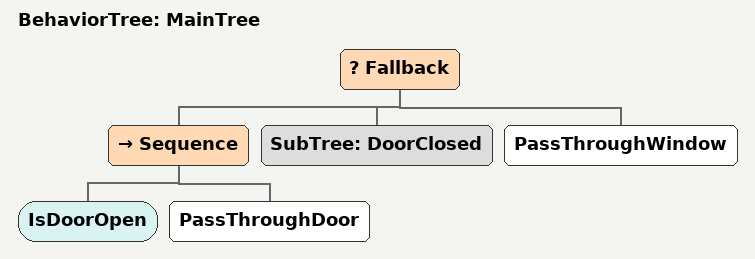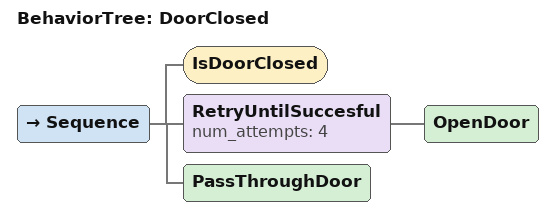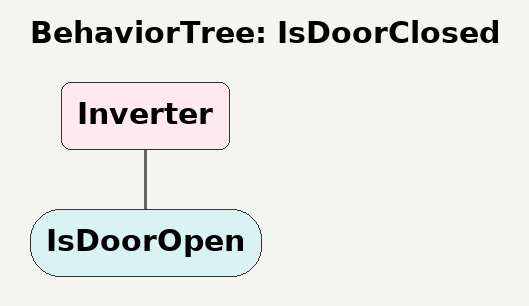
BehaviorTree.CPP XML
<root main_tree_to_execute = "MainTree">

    <BehaviorTree ID="MainTree">
        <Fallback>
            <Sequence>
                <IsDoorOpen/>
                <PassThroughDoor/>
            </Sequence>
            <SubTree ID="DoorClosed"/>
            <PassThroughWindow/>
        </Fallback>
    </BehaviorTree>

    <BehaviorTree ID="DoorClosed">
        <Sequence>
            <IsDoorClosed/>
            <RetryUntilSuccesful num_attempts="4">
                <OpenDoor/>
            </RetryUntilSuccesful>
            <PassThroughDoor/>
        </Sequence>
    </BehaviorTree>

    <BehaviorTree ID="IsDoorClosed">
        <Inverter>
            <IsDoorOpen/>
        </Inverter>
    </BehaviorTree>

</root>
